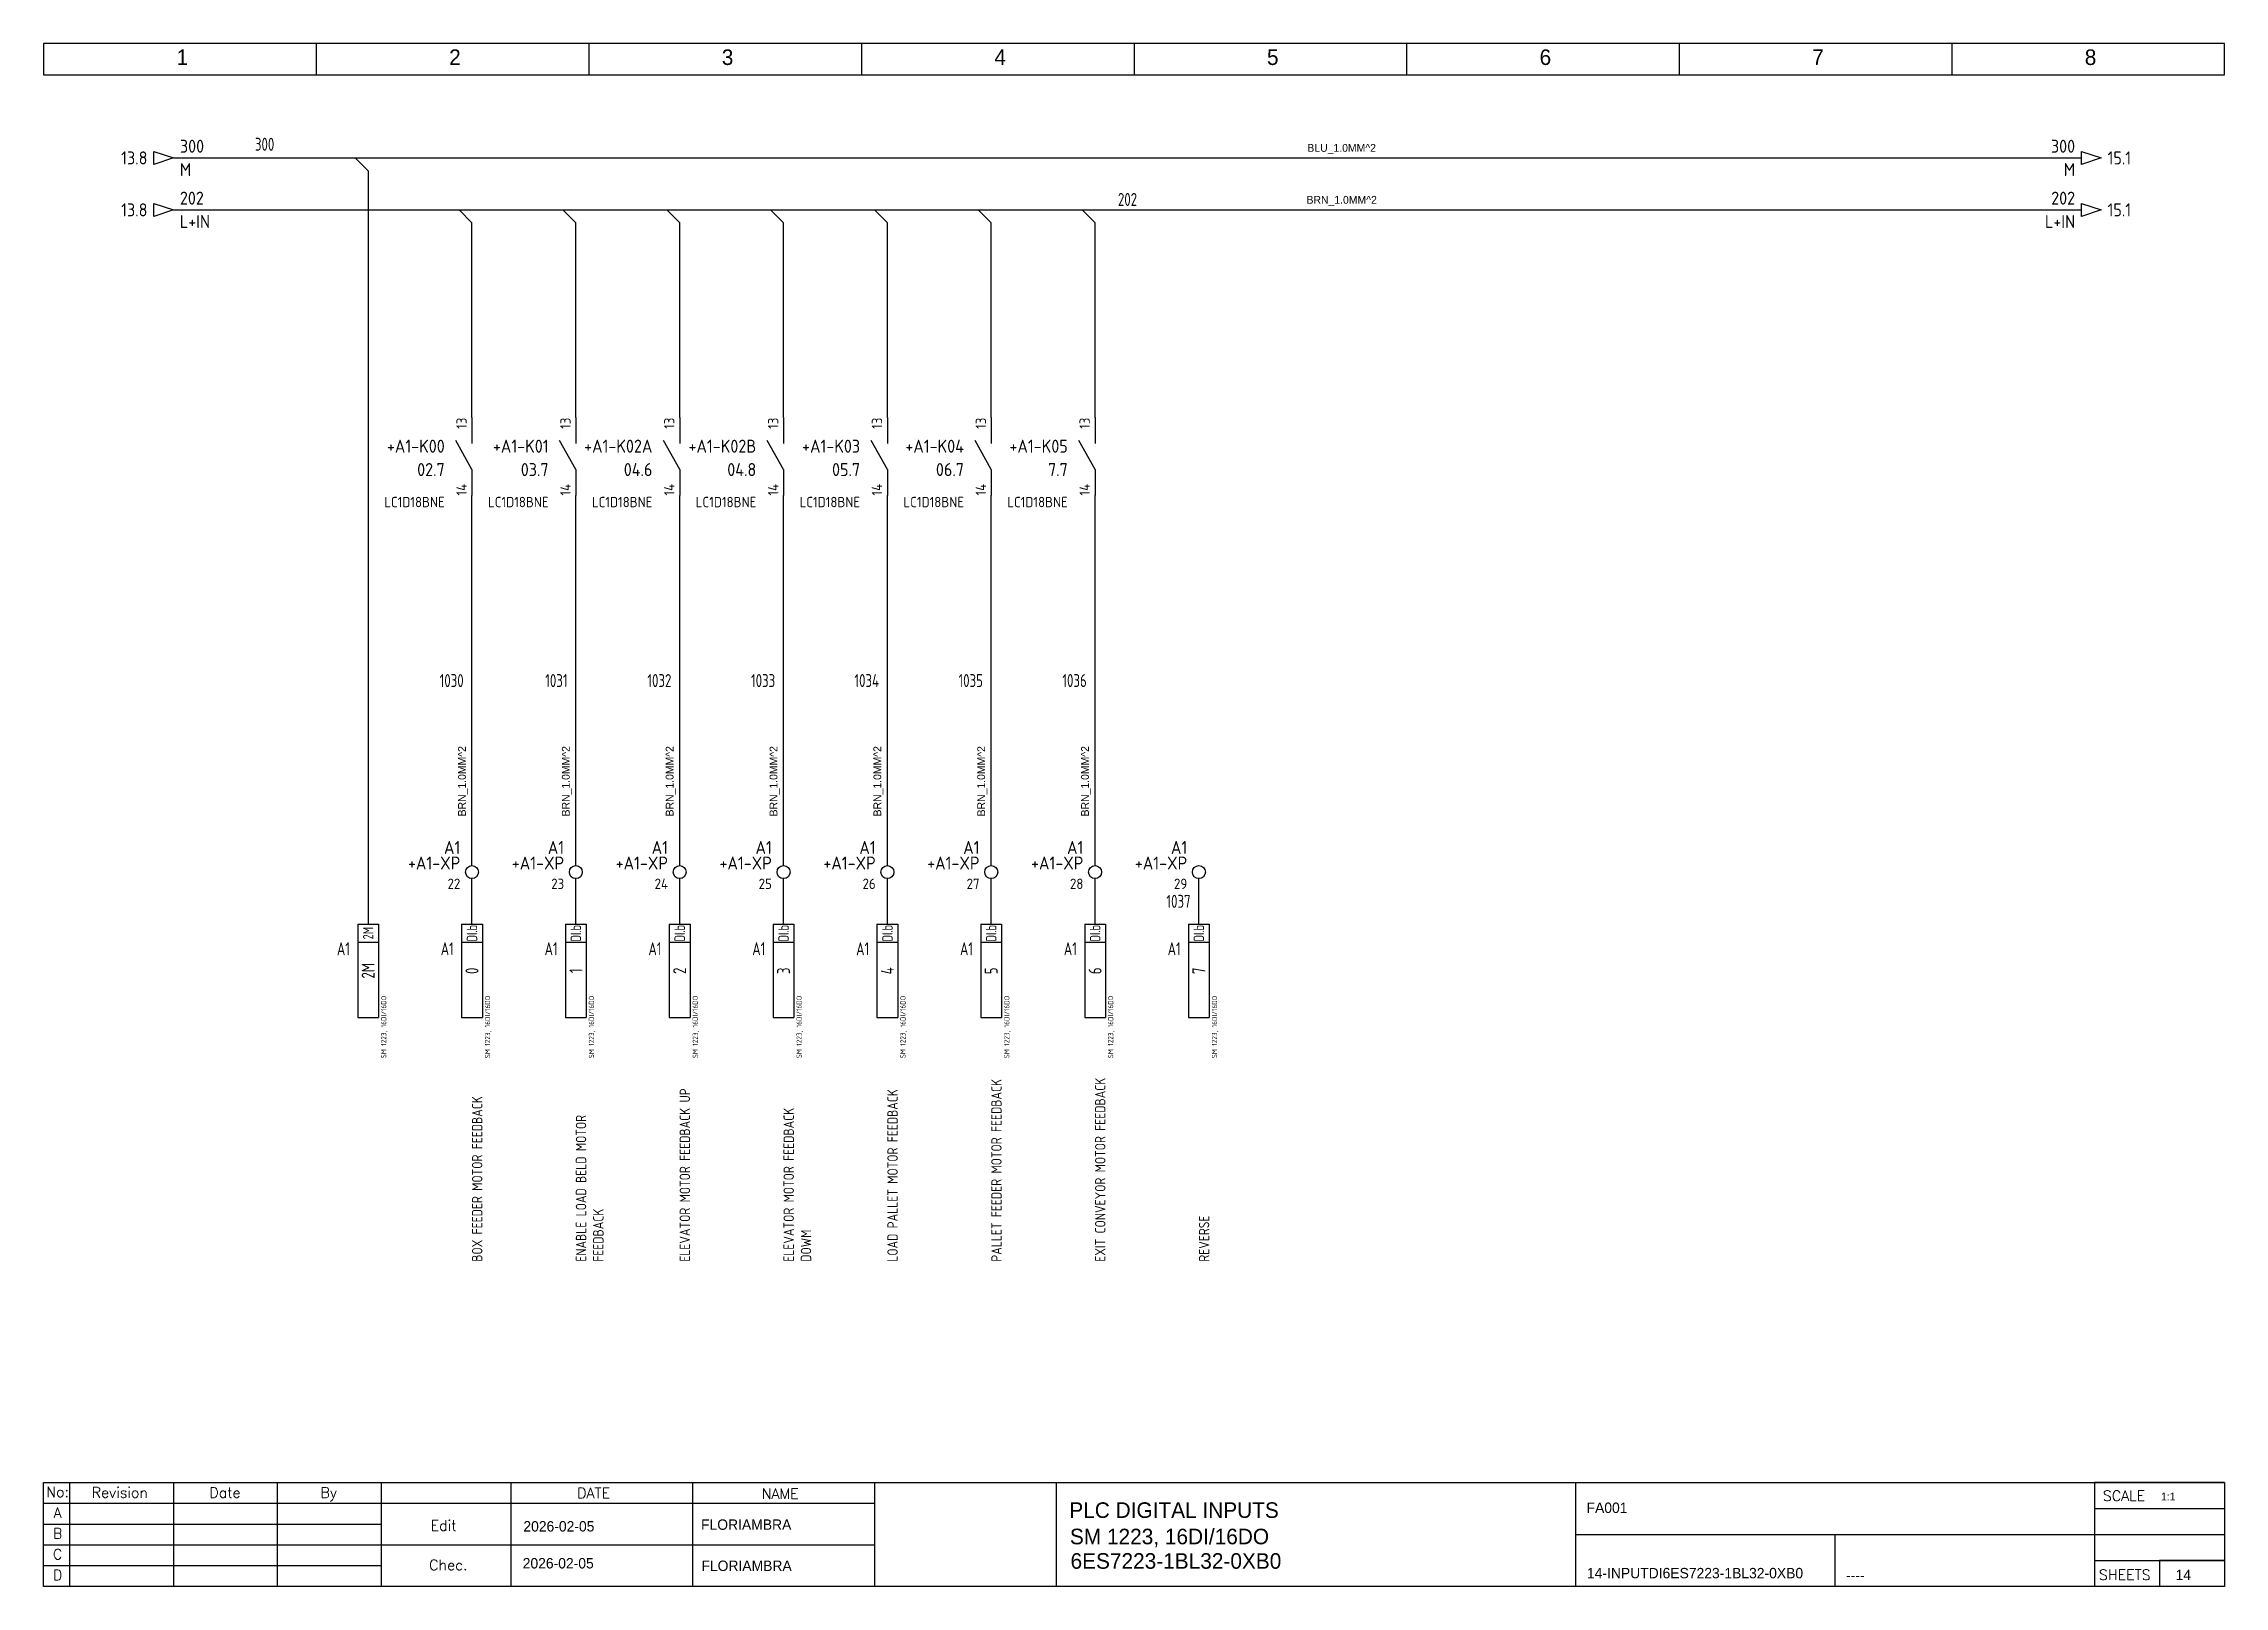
# Model space of a CAD drawing. Header units: millimetres. Extents: x 0 to 420, y 0 to 297.
import ezdxf
from ezdxf.enums import TextEntityAlignment as Align

# ---------------------------------------------------------------- set-up
doc = ezdxf.new("R2010")
doc.units = ezdxf.units.MM
doc.header["$LTSCALE"] = 6
for name, color, linetype in [('025', 1, 'Continuous'), ('05', 6, 'Continuous'), ('BLU_1.0mm^2', 5, 'Continuous'), ('BRN_1.0mm^2', 14, 'Continuous'), ('DESC', 1, 'Continuous'), ('DESCCHILD', 20, 'Continuous'), ('LOC', 8, 'Continuous'), ('MISC', 2, 'Continuous'), ('SYMS', 7, 'Continuous'), ('TAGS', 51, 'Continuous'), ('TERMS', 4, 'Continuous'), ('WIRENO', 70, 'Continuous'), ('WIREREF', 61, 'Continuous'), ('WIREREF_DEST', 61, 'Continuous'), ('XREF', 7, 'Continuous'), ('XREFCHILD', 134, 'Continuous')]:
    doc.layers.add(name, color=color, linetype=linetype)
doc.styles.add('WD', font='romans.shx')
doc.styles.add('WD_IEC', font='ISOCP2.shx', dxfattribs={"width": 0.9, "height": 4})

# ---------------------------------------------------------------- blocks, each defined once
blk = doc.blocks.new('IEC_tblock_a3_floriambra')
at = {"layer": '05'}
for p, q in [((-840, 0), (-840, 20)), ((-840, 0), (-840, 20)), ((-840, 20), (-420, 20)), ((-835, 20), (-835, 0)), ((-815, 20), (-815, 0)), ((-795, 20), (-795, 0)), ((-775, 20), (-775, 0)), ((-750, 20), (-750, 0)), ((-715, 20), (-715, 0)), ((-680, 20), (-680, 0)), ((-645, 20), (-645, 0)), ((-545, 20), (-545, 0)), ((-420, 20), (-445, 20)), ((-445, 20), (-445, 0)), ((-445, 20), (-445, 15)), ((-420, 20), (-420, 0)), ((-840, 16), (-775, 16)), ((-775, 16), (-680, 16)), ((-445, 15), (-420, 15)), ((-840, 12), (-775, 12)), ((-545, 10), (-445, 10)), ((-495, 10), (-495, 0)), ((-445, 10), (-420, 10)), ((-840, 8), (-775, 8)), ((-775, 8), (-680, 8)), ((-445, 5), (-420, 5)), ((-420, 5), (-432.5, 5)), ((-432.5, 5), (-432.5, 0)), ((-840, 4), (-775, 4)), ((-420, 0), (-840, 0))]:
    blk.add_line(p, q, dxfattribs=at)
at = {"flags": 4}
for tag, p, height in [('SCALA', (-432.21, 16.54), 1.5), ('AUTHOR', (-713.38, 10.89), 2), ('DESCRIPT_PROYECT', (-642.46, 13.18), 3), ('CODIGO_PROYECT', (-542.84, 14.13), 2), ('INSTALACION', (-441.74, 11.01), 2), ('FECHA_CREA', (-747.6, 10.56), 2), ('DESCRIPCION_1', (-642.34, 8.1), 3), ('LOCALIZACION', (-441.61, 6.6), 2), ('FECHA_EDIT', (-747.73, 3.45), 2), ('REVISADO', (-713.31, 2.96), 2), ('DESCRIPCION_2', (-642.22, 3.39), 3), ('ARCHIVO', (-542.76, 1.55), 2), ('COMENTARIO', (-492.87, 1.14), 2), ('PAG', (-429.4, 1.2), 2)]:
    blk.add_attdef(tag, p, '', height=height, dxfattribs=at)
at = {"layer": '025', "style": 'WD'}
for s, p in [('No:', (-837.31, 17.19)), ('Revision', (-825.33, 17.07)), ('Date', (-805.08, 17.05)), ('By', (-785.09, 17.06)), ('NAME', (-698.14, 16.82)), ('SCALE', (-439.33, 16.45)), ('A', (-837.31, 13.19)), ('B', (-837.31, 9.19)), ('C', (-837.31, 5.19)), ('D', (-837.31, 1.19))]:
    blk.add_text(s, height=2, dxfattribs=at).set_placement(p, align=Align.CENTER)
for s, p in [('DATE', (-737.24, 16.98)), ('Edit', (-765.46, 10.72)), ('Chec.', (-765.74, 3.12)), ('SHEETS', (-444.15, 1.23))]:
    blk.add_text(s, height=2, dxfattribs=at).set_placement(p)
blk = doc.blocks.new('PLCIOI3V')
for p, q in [((-2, 0), (-2, -18)), ((-2, 0), (2, 0)), ((2, 0), (2, -18)), ((-2, -3.5), (2, -3.5)), ((-2, -18), (2, -18))]:
    blk.add_line(p, q)
at = {"style": 'WD_IEC', "width": 0.9}
blk.add_attdef('TERMDESC01', text='', height=2, rotation=90, dxfattribs=at).set_placement((2.25, 1), align=Align.TOP_LEFT)
at = {"style": 'WD_IEC', "width": 0.8}
for tag, p in [('INST', (-3.5, -2.5)), ('LOC', (-3.5, -6))]:
    blk.add_attdef(tag, text='', height=2.5, dxfattribs=at).set_placement(p, align=Align.RIGHT)
for tag, height, p in [('TERM01', 2, (0, -1.75)), ('TAGA01', 2.5, (0, -9))]:
    blk.add_attdef(tag, text='', height=height, rotation=90, dxfattribs=at).set_placement(p, align=Align.MIDDLE)
at = {"style": 'WD_IEC', "flags": 1}
for tag, height, p in [('X2TERM01', 0.25, (0, 0)), ('TAG2', 1, (-3, -9.5))]:
    blk.add_attdef(tag, text='', height=height, rotation=90, dxfattribs=at).set_placement(p, align=Align.RIGHT)
at = {"linetype": 'Continuous', "style": 'WD_IEC', "flags": 9}
for tag, p in [('ASSYCODE', (-2.39, -10.18)), ('FAMILY', (-2.39, -16.68))]:
    blk.add_attdef(tag, text='', height=0.16, rotation=90, dxfattribs=at).set_placement(p, align=Align.CENTER)
at = {"style": 'WD_IEC', "width": 0.9}
for tag, height, p in [('DESCC01', 1, (3.5, -13.81)), ('DESCA01', 2.5, (0.5, -21.5)), ('DESCB01', 2.5, (3.5, -21.5)), ('DESCD01', 2.5, (6.5, -21.5)), ('DESCE01', 2.5, (9.5, -21.5))]:
    blk.add_attdef(tag, text='', height=height, rotation=90, dxfattribs=at).set_placement(p, align=Align.RIGHT)
blk = doc.blocks.new('HA1D3')
blk.add_lwpolyline([(0, 0), (-3.75, -1.25), (-3.75, 1.25)], close=True)
at = {"style": 'WD_IEC'}
blk.add_attdef('XREF', text='', height=2.5, dxfattribs=at).set_placement((-5, 0), align=Align.MIDDLE_RIGHT)
at = {"style": 'WD_IEC', "flags": 1}
blk.add_attdef('SIGCODE', text='', height=1, dxfattribs=at).set_placement((-2.5, 1.8), align=Align.RIGHT)
at = {"style": 'WD_IEC'}
for tag, p, height, flags in [('X1TERM01', (0, 0), 0.32, 1), ('WIRENO', (1.25, 1), 2.5, 8)]:
    blk.add_attdef(tag, p, '', height=height, dxfattribs=dict(at, flags=flags))
blk.add_attdef('DESC1', text='', height=2.5, dxfattribs=at).set_placement((1.25, -1), align=Align.TOP_LEFT)
blk = doc.blocks.new('WD_WNH')
at = {"linetype": 'Continuous', "style": 'WD_IEC', "width": 0.8}
blk.add_attdef('WIRENO', text='', height=2.5, dxfattribs=at).set_placement((0, 0.75), align=Align.CENTER)
at = {"style": 'WD_IEC', "flags": 1}
for tag, p in [('W08USER', (0, 0.375)), ('W04USER', (0, 0.875)), ('W05USER', (0, 0.75)), ('W09USER', (0, 0.25)), ('W03USER', (0, 1)), ('W06USER', (0, 0.625)), ('W07USER', (0, 0.5)), ('W02USER', (0, 1.125)), ('W01USER', (0, 1.25)), ('W10USER', (0, 0.125))]:
    blk.add_attdef(tag, text='', height=0.08, dxfattribs=at).set_placement(p, align=Align.CENTER)
blk = doc.blocks.new('HT0_418')
for p, q in [((-2.5, 0), (2.5, 0)), ((0, -2.5), (-2.5, 0))]:
    blk.add_line(p, q)
at = {"style": 'WD_IEC', "flags": 1}
for tag, p in [('X4TERM01', (-2.5, 0)), ('X1TERM01', (2.5, 0)), ('WDWSEQ', (-2.63, -0.91)), ('X8TERM01', (0, -2.5))]:
    blk.add_attdef(tag, p, '', height=0.4, dxfattribs=at)
blk = doc.blocks.new('HA1S1')
blk.add_lwpolyline([(0, 1.25), (3.75, 0), (0, -1.25)], close=True)
at = {"style": 'WD_IEC'}
for tag, height, flags, p in [('WIRENO', 2.5, 8, (-1.25, 1)), ('SIGCODE', 1, 1, (5, 1.8))]:
    blk.add_attdef(tag, text='', height=height, dxfattribs=dict(at, flags=flags)).set_placement(p, align=Align.RIGHT)
at = {"style": 'WD_IEC', "flags": 1}
blk.add_attdef('X4TERM01', (0, 0), '', height=0.32, dxfattribs=at)
at = {"style": 'WD_IEC'}
blk.add_attdef('XREF', text='', height=2.5, dxfattribs=at).set_placement((5, 0), align=Align.MIDDLE_LEFT)
blk.add_attdef('DESC1', text='', height=2.5, dxfattribs=at).set_placement((-1.25, -1), align=Align.TOP_RIGHT)
blk = doc.blocks.new('VT0002')
blk.add_circle((0, 0), 1.25)
at = {"style": 'WD_IEC'}
for tag, p in [('INST', (-2.25, 6.5)), ('LOC', (-2.25, 3.5)), ('DESC1', (-2.25, -6.25)), ('DESC2', (-2.25, -9.25)), ('DESC3', (-2.25, -12.25))]:
    blk.add_attdef(tag, text='', height=2.5, dxfattribs=at).set_placement(p, align=Align.RIGHT)
at = {"style": 'WD_IEC', "flags": 1}
for tag, p, height in [('ASSYCODE', (2.75, 10.75), 1), ('CATDESC', (2.75, 9.25), 1), ('MFG', (2.75, 7.25), 1.5), ('CAT', (2.75, 4.75), 1.5), ('X4PIN01', (-1.25, 1), 0.25), ('X4TERM01', (-1.25, 0), 0.25), ('X4TERMDESC01', (-1.25, 0.5), 0.4), ('STRIPSEQ', (0, 0), 0.025), ('X2PIN01', (0, 2.25), 0.25), ('X2TERM01', (0, 1.25), 0.25), ('X8PIN01', (0, -0.25), 0.25), ('X2TERMDESC01', (0, 1.75), 0.4), ('X1PIN01', (1.25, 1), 0.25), ('X1TERM01', (1.25, 0), 0.25), ('X1TERMDESC01', (1.25, 0.5), 0.4), ('LINKTERM', (0, -0.04), 0.025), ('X8TERM01', (0, -1.25), 0.25), ('X8TERMDESC01', (0, -0.75), 0.4)]:
    blk.add_attdef(tag, p, '', height=height, dxfattribs=at)
at = {"style": 'WD_IEC', "flags": 8}
for tag, height, p in [('TAGSTRIP', 2.5, (-2.25, 0.5)), ('TERM01', 2, (-2.25, -3.25))]:
    blk.add_attdef(tag, text='', height=height, dxfattribs=at).set_placement(p, align=Align.RIGHT)
blk = doc.blocks.new('VMS21')
for p, q in [((0, 7.5), (0, 2.5)), ((0, -2.5), (-3.12, 3.12)), ((0, -2.5), (0, -7.5))]:
    blk.add_line(p, q)
at = {"style": 'WD_IEC'}
for tag, p in [('INST', (-5.25, 6.75)), ('LOC', (-5.25, 3.75)), ('TAG2', (-5.25, 0.75)), ('XREF', (-5.25, -3.75)), ('DESC2', (-5.25, -9.75)), ('DESC1', (-5.25, -6.75)), ('DESC3', (-5.25, -12.75))]:
    blk.add_attdef(tag, text='', height=2.5, dxfattribs=at).set_placement(p, align=Align.RIGHT)
blk.add_attdef('TERM01', text='', height=2, rotation=90, dxfattribs=at).set_placement((-1, 7.5), align=Align.RIGHT)
at = {"style": 'WD_IEC', "flags": 1}
for tag, p, height in [('X2TERM01', (0, 7.5), 0.32), ('X4LINK', (-2.81, 0), 0.32), ('X1LINK', (-0.5, 0), 0.32), ('CONTACT', (4, -3.5), 1), ('FAMILY', (4, -5), 1), ('X8TERM02', (0, -7.5), 0.32)]:
    blk.add_attdef(tag, p, '', height=height, dxfattribs=at)
at = {"style": 'WD_IEC'}
blk.add_attdef('TERM02', (-1, -7.5), '', height=2, rotation=90, dxfattribs=at)
blk = doc.blocks.new('WD_WNV')
at = {"linetype": 'Continuous', "style": 'WD_IEC', "width": 0.8}
blk.add_attdef('WIRENO', text='', height=2.5, dxfattribs=at).set_placement((-1.6, 0), align=Align.MIDDLE_RIGHT)
at = {"style": 'WD_IEC', "flags": 1}
for tag, p in [('W08USER', (-1, 0.375)), ('W04USER', (-1, 0.875)), ('W05USER', (-1, 0.75)), ('W09USER', (-1, 0.25)), ('W03USER', (-1, 1)), ('W06USER', (-1, 0.625)), ('W07USER', (-1, 0.5)), ('W02USER', (-1, 1.125)), ('W01USER', (-1, 1.25)), ('W10USER', (-1, 0.125))]:
    blk.add_attdef(tag, text='', height=0.08, dxfattribs=at).set_placement(p, align=Align.CENTER)

msp = doc.modelspace()

# ---------------------------------------------------------------- linework, layer by layer
at = {"layer": '05'}
for p, q in [((0, 297), (0, 291)), ((420, 297), (0, 297)), ((52.5, 297), (52.5, 291)), ((105, 297), (105, 291)), ((157.5, 297), (157.5, 291)), ((210, 297), (210, 291)), ((262.5, 297), (262.5, 291)), ((315, 297), (315, 291)), ((367.5, 297), (367.5, 291)), ((420, 291), (420, 297)), ((0, 291), (420, 291))]:
    msp.add_line(p, q, dxfattribs=at)
at = {"layer": 'BLU_1.0mm^2'}
for p, q in [((25, 275), (60, 275)), ((65, 275), (392.5, 275)), ((62.5, 272.5), (62.5, 127.5))]:
    msp.add_line(p, q, dxfattribs=at)
at = {"layer": 'BRN_1.0mm^2'}
for p, q in [((25, 265), (80, 265)), ((85, 265), (100, 265)), ((105, 265), (120, 265)), ((125, 265), (140, 265)), ((145, 265), (160, 265)), ((165, 265), (180, 265)), ((185, 265), (200, 265)), ((205, 265), (392.5, 265)), ((82.5, 225), (82.5, 262.5)), ((102.5, 225), (102.5, 262.5)), ((122.5, 225), (122.5, 262.5)), ((142.5, 225), (142.5, 262.5)), ((162.5, 225), (162.5, 262.5)), ((182.5, 225), (182.5, 262.5)), ((202.5, 225), (202.5, 262.5)), ((82.5, 138.75), (82.5, 210)), ((102.5, 138.75), (102.5, 210)), ((122.5, 138.75), (122.5, 210)), ((142.5, 138.75), (142.5, 210)), ((162.5, 138.75), (162.5, 210)), ((182.5, 138.75), (182.5, 210)), ((202.5, 138.75), (202.5, 210)), ((82.5, 127.5), (82.5, 136.25)), ((102.5, 127.5), (102.5, 136.25)), ((122.5, 127.5), (122.5, 136.25)), ((142.5, 127.5), (142.5, 136.25)), ((162.5, 127.5), (162.5, 136.25)), ((182.5, 127.5), (182.5, 136.25)), ((202.5, 127.5), (202.5, 136.25)), ((222.5, 127.5), (222.5, 136.25))]:
    msp.add_line(p, q, dxfattribs=at)

# ---------------------------------------------------------------- block references
ref = msp.add_blockref('IEC_tblock_a3_floriambra', (840, 0))
ref.add_attrib('FECHA_EDIT', '2026-02-05', (92.27, 3.45), dxfattribs={"height": 2})
ref.add_attrib('FECHA_CREA', '2026-02-05', (92.4, 10.56), dxfattribs={"height": 2})
ref.add_attrib('REVISADO', 'FLORIAMBRA', (126.69, 2.96), dxfattribs={"height": 2})
ref.add_attrib('AUTHOR', 'FLORIAMBRA', (126.62, 10.89), dxfattribs={"height": 2})
ref.add_attrib('DESCRIPCION_2', '6ES7223-1BL32-0XB0', (197.78, 3.39), dxfattribs={"height": 3})
ref.add_attrib('DESCRIPCION_1', 'SM 1223, 16DI/16DO', (197.66, 8.1), dxfattribs={"height": 3})
ref.add_attrib('DESCRIPT_PROYECT', 'PLC DIGITAL INPUTS', (197.54, 13.18), dxfattribs={"height": 3})
ref.add_attrib('CODIGO_PROYECT', 'FA001', (297.16, 14.13), dxfattribs={"height": 2})
ref.add_attrib('ARCHIVO', '14-INPUTDI6ES7223-1BL32-0XB0', (297.24, 1.55), dxfattribs={"height": 2})
ref.add_attrib('COMENTARIO', '----', (347.13, 1.14), dxfattribs={"height": 2})
ref.add_attrib('PAG', '14', (410.6, 1.2), dxfattribs={"height": 2})
ref.add_attrib('SCALA', '1:1', (407.79, 16.54), dxfattribs={"height": 1.5})
at = {"layer": 'BLU_1.0mm^2'}
msp.add_blockref('HT0_418', (62.5, 275), dxfattribs=at)
at = {"layer": 'BRN_1.0mm^2'}
for p in [(82.5, 265), (102.5, 265), (122.5, 265), (142.5, 265), (162.5, 265), (182.5, 265), (202.5, 265)]:
    msp.add_blockref('HT0_418', p, dxfattribs=at)
at = {"layer": 'SYMS'}
ref = msp.add_blockref('HA1D3', (25, 275), dxfattribs=at)
ref.add_attrib('XREF', '13.8', dxfattribs={"layer": 'XREF', "height": 2.5, "style": 'WD_IEC'}).set_placement((20, 275), align=Align.MIDDLE_RIGHT)
ref.add_attrib('DESC1', 'M', dxfattribs={"layer": 'DESC', "height": 2.5, "style": 'WD_IEC'}).set_placement((26.25, 274), align=Align.TOP_LEFT)
ref.add_attrib('WIRENO', '300', (26.25, 276), dxfattribs={"layer": 'WIREREF_DEST', "height": 2.5, "style": 'WD_IEC', "flags": 8})
ref = msp.add_blockref('HA1S1', (392.5, 275), dxfattribs=at)
ref.add_attrib('XREF', '15.1', dxfattribs={"layer": 'XREF', "height": 2.5, "style": 'WD_IEC'}).set_placement((397.5, 275), align=Align.MIDDLE_LEFT)
ref.add_attrib('DESC1', 'M', dxfattribs={"layer": 'DESC', "height": 2.5, "style": 'WD_IEC'}).set_placement((391.25, 274), align=Align.TOP_RIGHT)
ref.add_attrib('WIRENO', '300', dxfattribs={"layer": 'WIREREF', "height": 2.5, "style": 'WD_IEC', "flags": 8}).set_placement((391.25, 276), align=Align.RIGHT)
ref = msp.add_blockref('HA1D3', (25, 265), dxfattribs=at)
ref.add_attrib('XREF', '13.8', dxfattribs={"layer": 'XREF', "height": 2.5, "style": 'WD_IEC'}).set_placement((20, 265), align=Align.MIDDLE_RIGHT)
ref.add_attrib('DESC1', 'L+IN', dxfattribs={"layer": 'DESC', "height": 2.5, "style": 'WD_IEC'}).set_placement((26.25, 264), align=Align.TOP_LEFT)
ref.add_attrib('WIRENO', '202', (26.25, 266), dxfattribs={"layer": 'WIREREF_DEST', "height": 2.5, "style": 'WD_IEC', "flags": 8})
ref = msp.add_blockref('HA1S1', (392.5, 265), dxfattribs=at)
ref.add_attrib('XREF', '15.1', dxfattribs={"layer": 'XREF', "height": 2.5, "style": 'WD_IEC'}).set_placement((397.5, 265), align=Align.MIDDLE_LEFT)
ref.add_attrib('DESC1', 'L+IN', dxfattribs={"layer": 'DESC', "height": 2.5, "style": 'WD_IEC'}).set_placement((391.25, 264), align=Align.TOP_RIGHT)
ref.add_attrib('WIRENO', '202', dxfattribs={"layer": 'WIREREF', "height": 2.5, "style": 'WD_IEC', "flags": 8}).set_placement((391.25, 266), align=Align.RIGHT)
ref = msp.add_blockref('VMS21', (82.5, 217.5), dxfattribs=at)
ref.add_attrib('TERM02', '14', (81.5, 210), dxfattribs={"layer": 'TERMS', "height": 2, "rotation": 90, "style": 'WD_IEC'})
ref.add_attrib('TERM01', '13', dxfattribs={"layer": 'TERMS', "height": 2, "rotation": 90, "style": 'WD_IEC'}).set_placement((81.5, 225), align=Align.RIGHT)
ref.add_attrib('XREF', '02.7', dxfattribs={"layer": 'XREFCHILD', "height": 2.5, "style": 'WD_IEC'}).set_placement((77.25, 213.75), align=Align.RIGHT)
ref.add_attrib('DESC2', 'LC1D18BNE', dxfattribs={"layer": 'DESCCHILD', "height": 2, "style": 'WD_IEC'}).set_placement((77.25, 207.75), align=Align.RIGHT)
ref.add_attrib('TAG2', '+A1-K00', dxfattribs={"layer": 'TAGS', "height": 2.5, "style": 'WD_IEC'}).set_placement((77.25, 218.25), align=Align.RIGHT)
ref = msp.add_blockref('VMS21', (102.5, 217.5), dxfattribs=at)
ref.add_attrib('TERM02', '14', (101.5, 210), dxfattribs={"layer": 'TERMS', "height": 2, "rotation": 90, "style": 'WD_IEC'})
ref.add_attrib('TERM01', '13', dxfattribs={"layer": 'TERMS', "height": 2, "rotation": 90, "style": 'WD_IEC'}).set_placement((101.5, 225), align=Align.RIGHT)
ref.add_attrib('XREF', '03.7', dxfattribs={"layer": 'XREFCHILD', "height": 2.5, "style": 'WD_IEC'}).set_placement((97.25, 213.75), align=Align.RIGHT)
ref.add_attrib('DESC2', 'LC1D18BNE', dxfattribs={"layer": 'DESCCHILD', "height": 2, "style": 'WD_IEC'}).set_placement((97.25, 207.75), align=Align.RIGHT)
ref.add_attrib('TAG2', '+A1-K01', dxfattribs={"layer": 'TAGS', "height": 2.5, "style": 'WD_IEC'}).set_placement((97.25, 218.25), align=Align.RIGHT)
ref = msp.add_blockref('VMS21', (122.5, 217.5), dxfattribs=at)
ref.add_attrib('TERM02', '14', (121.5, 210), dxfattribs={"layer": 'TERMS', "height": 2, "rotation": 90, "style": 'WD_IEC'})
ref.add_attrib('TERM01', '13', dxfattribs={"layer": 'TERMS', "height": 2, "rotation": 90, "style": 'WD_IEC'}).set_placement((121.5, 225), align=Align.RIGHT)
ref.add_attrib('XREF', '04.6', dxfattribs={"layer": 'XREFCHILD', "height": 2.5, "style": 'WD_IEC'}).set_placement((117.25, 213.75), align=Align.RIGHT)
ref.add_attrib('DESC2', 'LC1D18BNE', dxfattribs={"layer": 'DESCCHILD', "height": 2, "style": 'WD_IEC'}).set_placement((117.25, 207.75), align=Align.RIGHT)
ref.add_attrib('TAG2', '+A1-K02A', dxfattribs={"layer": 'TAGS', "height": 2.5, "style": 'WD_IEC'}).set_placement((117.25, 218.25), align=Align.RIGHT)
ref = msp.add_blockref('VMS21', (142.5, 217.5), dxfattribs=at)
ref.add_attrib('TERM02', '14', (141.5, 210), dxfattribs={"layer": 'TERMS', "height": 2, "rotation": 90, "style": 'WD_IEC'})
ref.add_attrib('TERM01', '13', dxfattribs={"layer": 'TERMS', "height": 2, "rotation": 90, "style": 'WD_IEC'}).set_placement((141.5, 225), align=Align.RIGHT)
ref.add_attrib('XREF', '04.8', dxfattribs={"layer": 'XREFCHILD', "height": 2.5, "style": 'WD_IEC'}).set_placement((137.25, 213.75), align=Align.RIGHT)
ref.add_attrib('DESC2', 'LC1D18BNE', dxfattribs={"layer": 'DESCCHILD', "height": 2, "style": 'WD_IEC'}).set_placement((137.25, 207.75), align=Align.RIGHT)
ref.add_attrib('TAG2', '+A1-K02B', dxfattribs={"layer": 'TAGS', "height": 2.5, "style": 'WD_IEC'}).set_placement((137.25, 218.25), align=Align.RIGHT)
ref = msp.add_blockref('VMS21', (162.5, 217.5), dxfattribs=at)
ref.add_attrib('TERM02', '14', (161.5, 210), dxfattribs={"layer": 'TERMS', "height": 2, "rotation": 90, "style": 'WD_IEC'})
ref.add_attrib('TERM01', '13', dxfattribs={"layer": 'TERMS', "height": 2, "rotation": 90, "style": 'WD_IEC'}).set_placement((161.5, 225), align=Align.RIGHT)
ref.add_attrib('XREF', '05.7', dxfattribs={"layer": 'XREFCHILD', "height": 2.5, "style": 'WD_IEC'}).set_placement((157.25, 213.75), align=Align.RIGHT)
ref.add_attrib('DESC2', 'LC1D18BNE', dxfattribs={"layer": 'DESCCHILD', "height": 2, "style": 'WD_IEC'}).set_placement((157.25, 207.75), align=Align.RIGHT)
ref.add_attrib('TAG2', '+A1-K03', dxfattribs={"layer": 'TAGS', "height": 2.5, "style": 'WD_IEC'}).set_placement((157.25, 218.25), align=Align.RIGHT)
ref = msp.add_blockref('VMS21', (182.5, 217.5), dxfattribs=at)
ref.add_attrib('TERM02', '14', (181.5, 210), dxfattribs={"layer": 'TERMS', "height": 2, "rotation": 90, "style": 'WD_IEC'})
ref.add_attrib('TERM01', '13', dxfattribs={"layer": 'TERMS', "height": 2, "rotation": 90, "style": 'WD_IEC'}).set_placement((181.5, 225), align=Align.RIGHT)
ref.add_attrib('XREF', '06.7', dxfattribs={"layer": 'XREFCHILD', "height": 2.5, "style": 'WD_IEC'}).set_placement((177.25, 213.75), align=Align.RIGHT)
ref.add_attrib('DESC2', 'LC1D18BNE', dxfattribs={"layer": 'DESCCHILD', "height": 2, "style": 'WD_IEC'}).set_placement((177.25, 207.75), align=Align.RIGHT)
ref.add_attrib('TAG2', '+A1-K04', dxfattribs={"layer": 'TAGS', "height": 2.5, "style": 'WD_IEC'}).set_placement((177.25, 218.25), align=Align.RIGHT)
ref = msp.add_blockref('VMS21', (202.5, 217.5), dxfattribs=at)
ref.add_attrib('TERM02', '14', (201.5, 210), dxfattribs={"layer": 'TERMS', "height": 2, "rotation": 90, "style": 'WD_IEC'})
ref.add_attrib('TERM01', '13', dxfattribs={"layer": 'TERMS', "height": 2, "rotation": 90, "style": 'WD_IEC'}).set_placement((201.5, 225), align=Align.RIGHT)
ref.add_attrib('XREF', '7.7', dxfattribs={"layer": 'XREFCHILD', "height": 2.5, "style": 'WD_IEC'}).set_placement((197.25, 213.75), align=Align.RIGHT)
ref.add_attrib('DESC2', 'LC1D18BNE', dxfattribs={"layer": 'DESCCHILD', "height": 2, "style": 'WD_IEC'}).set_placement((197.25, 207.75), align=Align.RIGHT)
ref.add_attrib('TAG2', '+A1-K05', dxfattribs={"layer": 'TAGS', "height": 2.5, "style": 'WD_IEC'}).set_placement((197.25, 218.25), align=Align.RIGHT)
ref = msp.add_blockref('VT0002', (82.5, 137.5), dxfattribs=at)
ref.add_attrib('TERM01', '22', dxfattribs={"layer": 'TERMS', "height": 2, "style": 'WD_IEC', "flags": 8}).set_placement((80.25, 134.25), align=Align.RIGHT)
ref.add_attrib('LOC', 'A1', dxfattribs={"layer": 'LOC', "height": 2.5, "style": 'WD_IEC'}).set_placement((80.25, 141), align=Align.RIGHT)
ref.add_attrib('TAGSTRIP', '+A1-XP', dxfattribs={"layer": 'TAGS', "height": 2.5, "style": 'WD_IEC', "flags": 8}).set_placement((80.25, 138), align=Align.RIGHT)
ref = msp.add_blockref('VT0002', (102.5, 137.5), dxfattribs=at)
ref.add_attrib('TERM01', '23', dxfattribs={"layer": 'TERMS', "height": 2, "style": 'WD_IEC', "flags": 8}).set_placement((100.25, 134.25), align=Align.RIGHT)
ref.add_attrib('LOC', 'A1', dxfattribs={"layer": 'LOC', "height": 2.5, "style": 'WD_IEC'}).set_placement((100.25, 141), align=Align.RIGHT)
ref.add_attrib('TAGSTRIP', '+A1-XP', dxfattribs={"layer": 'TAGS', "height": 2.5, "style": 'WD_IEC', "flags": 8}).set_placement((100.25, 138), align=Align.RIGHT)
ref = msp.add_blockref('VT0002', (122.5, 137.5), dxfattribs=at)
ref.add_attrib('TERM01', '24', dxfattribs={"layer": 'TERMS', "height": 2, "style": 'WD_IEC', "flags": 8}).set_placement((120.25, 134.25), align=Align.RIGHT)
ref.add_attrib('LOC', 'A1', dxfattribs={"layer": 'LOC', "height": 2.5, "style": 'WD_IEC'}).set_placement((120.25, 141), align=Align.RIGHT)
ref.add_attrib('TAGSTRIP', '+A1-XP', dxfattribs={"layer": 'TAGS', "height": 2.5, "style": 'WD_IEC', "flags": 8}).set_placement((120.25, 138), align=Align.RIGHT)
ref = msp.add_blockref('VT0002', (142.5, 137.5), dxfattribs=at)
ref.add_attrib('TERM01', '25', dxfattribs={"layer": 'TERMS', "height": 2, "style": 'WD_IEC', "flags": 8}).set_placement((140.25, 134.25), align=Align.RIGHT)
ref.add_attrib('LOC', 'A1', dxfattribs={"layer": 'LOC', "height": 2.5, "style": 'WD_IEC'}).set_placement((140.25, 141), align=Align.RIGHT)
ref.add_attrib('TAGSTRIP', '+A1-XP', dxfattribs={"layer": 'TAGS', "height": 2.5, "style": 'WD_IEC', "flags": 8}).set_placement((140.25, 138), align=Align.RIGHT)
ref = msp.add_blockref('VT0002', (162.5, 137.5), dxfattribs=at)
ref.add_attrib('TERM01', '26', dxfattribs={"layer": 'TERMS', "height": 2, "style": 'WD_IEC', "flags": 8}).set_placement((160.25, 134.25), align=Align.RIGHT)
ref.add_attrib('LOC', 'A1', dxfattribs={"layer": 'LOC', "height": 2.5, "style": 'WD_IEC'}).set_placement((160.25, 141), align=Align.RIGHT)
ref.add_attrib('TAGSTRIP', '+A1-XP', dxfattribs={"layer": 'TAGS', "height": 2.5, "style": 'WD_IEC', "flags": 8}).set_placement((160.25, 138), align=Align.RIGHT)
ref = msp.add_blockref('VT0002', (182.5, 137.5), dxfattribs=at)
ref.add_attrib('TERM01', '27', dxfattribs={"layer": 'TERMS', "height": 2, "style": 'WD_IEC', "flags": 8}).set_placement((180.25, 134.25), align=Align.RIGHT)
ref.add_attrib('LOC', 'A1', dxfattribs={"layer": 'LOC', "height": 2.5, "style": 'WD_IEC'}).set_placement((180.25, 141), align=Align.RIGHT)
ref.add_attrib('TAGSTRIP', '+A1-XP', dxfattribs={"layer": 'TAGS', "height": 2.5, "style": 'WD_IEC', "flags": 8}).set_placement((180.25, 138), align=Align.RIGHT)
ref = msp.add_blockref('VT0002', (202.5, 137.5), dxfattribs=at)
ref.add_attrib('TERM01', '28', dxfattribs={"layer": 'TERMS', "height": 2, "style": 'WD_IEC', "flags": 8}).set_placement((200.25, 134.25), align=Align.RIGHT)
ref.add_attrib('LOC', 'A1', dxfattribs={"layer": 'LOC', "height": 2.5, "style": 'WD_IEC'}).set_placement((200.25, 141), align=Align.RIGHT)
ref.add_attrib('TAGSTRIP', '+A1-XP', dxfattribs={"layer": 'TAGS', "height": 2.5, "style": 'WD_IEC', "flags": 8}).set_placement((200.25, 138), align=Align.RIGHT)
ref = msp.add_blockref('VT0002', (222.5, 137.5), dxfattribs=at)
ref.add_attrib('TERM01', '29', dxfattribs={"layer": 'TERMS', "height": 2, "style": 'WD_IEC', "flags": 8}).set_placement((220.25, 134.25), align=Align.RIGHT)
ref.add_attrib('LOC', 'A1', dxfattribs={"layer": 'LOC', "height": 2.5, "style": 'WD_IEC'}).set_placement((220.25, 141), align=Align.RIGHT)
ref.add_attrib('TAGSTRIP', '+A1-XP', dxfattribs={"layer": 'TAGS', "height": 2.5, "style": 'WD_IEC', "flags": 8}).set_placement((220.25, 138), align=Align.RIGHT)
ref = msp.add_blockref('PLCIOI3V', (62.5, 127.5), dxfattribs=at)
ref.add_attrib('DESCC01', 'SM 1223, 16DI/16DO', dxfattribs={"layer": 'DESC', "height": 1, "rotation": 90, "style": 'WD_IEC', "width": 0.9}).set_placement((66, 113.69), align=Align.RIGHT)
ref.add_attrib('LOC', 'A1', dxfattribs={"layer": 'LOC', "height": 2.5, "style": 'WD_IEC', "width": 0.8}).set_placement((59, 121.5), align=Align.RIGHT)
ref.add_attrib('TAGA01', '2M', dxfattribs={"layer": 'TAGS', "height": 2.5, "rotation": 90, "style": 'WD_IEC', "width": 0.8}).set_placement((62.5, 118.5), align=Align.MIDDLE)
ref.add_attrib('TERM01', '2M', dxfattribs={"layer": 'TERMS', "height": 2, "rotation": 90, "style": 'WD_IEC', "width": 0.8}).set_placement((62.5, 125.75), align=Align.MIDDLE)
ref = msp.add_blockref('PLCIOI3V', (82.5, 127.5), dxfattribs=at)
ref.add_attrib('DESCC01', 'SM 1223, 16DI/16DO', dxfattribs={"layer": 'DESC', "height": 1, "rotation": 90, "style": 'WD_IEC', "width": 0.9}).set_placement((86, 113.69), align=Align.RIGHT)
ref.add_attrib('LOC', 'A1', dxfattribs={"layer": 'LOC', "height": 2.5, "style": 'WD_IEC', "width": 0.8}).set_placement((79, 121.5), align=Align.RIGHT)
ref.add_attrib('TAGA01', '0', dxfattribs={"layer": 'TAGS', "height": 2.5, "rotation": 90, "style": 'WD_IEC', "width": 0.8}).set_placement((82.5, 118.5), align=Align.MIDDLE)
ref.add_attrib('TERM01', 'DI.b', dxfattribs={"layer": 'TERMS', "height": 2, "rotation": 90, "style": 'WD_IEC', "width": 0.8}).set_placement((82.5, 125.75), align=Align.MIDDLE)
ref = msp.add_blockref('PLCIOI3V', (102.5, 127.5), dxfattribs=at)
ref.add_attrib('DESCC01', 'SM 1223, 16DI/16DO', dxfattribs={"layer": 'DESC', "height": 1, "rotation": 90, "style": 'WD_IEC', "width": 0.9}).set_placement((106, 113.69), align=Align.RIGHT)
ref.add_attrib('LOC', 'A1', dxfattribs={"layer": 'LOC', "height": 2.5, "style": 'WD_IEC', "width": 0.8}).set_placement((99, 121.5), align=Align.RIGHT)
ref.add_attrib('TAGA01', '1', dxfattribs={"layer": 'TAGS', "height": 2.5, "rotation": 90, "style": 'WD_IEC', "width": 0.8}).set_placement((102.5, 118.5), align=Align.MIDDLE)
ref.add_attrib('TERM01', 'DI.b', dxfattribs={"layer": 'TERMS', "height": 2, "rotation": 90, "style": 'WD_IEC', "width": 0.8}).set_placement((102.5, 125.75), align=Align.MIDDLE)
ref = msp.add_blockref('PLCIOI3V', (122.5, 127.5), dxfattribs=at)
ref.add_attrib('DESCC01', 'SM 1223, 16DI/16DO', dxfattribs={"layer": 'DESC', "height": 1, "rotation": 90, "style": 'WD_IEC', "width": 0.9}).set_placement((126, 113.69), align=Align.RIGHT)
ref.add_attrib('LOC', 'A1', dxfattribs={"layer": 'LOC', "height": 2.5, "style": 'WD_IEC', "width": 0.8}).set_placement((119, 121.5), align=Align.RIGHT)
ref.add_attrib('TAGA01', '2', dxfattribs={"layer": 'TAGS', "height": 2.5, "rotation": 90, "style": 'WD_IEC', "width": 0.8}).set_placement((122.5, 118.5), align=Align.MIDDLE)
ref.add_attrib('TERM01', 'DI.b', dxfattribs={"layer": 'TERMS', "height": 2, "rotation": 90, "style": 'WD_IEC', "width": 0.8}).set_placement((122.5, 125.75), align=Align.MIDDLE)
ref = msp.add_blockref('PLCIOI3V', (142.5, 127.5), dxfattribs=at)
ref.add_attrib('DESCC01', 'SM 1223, 16DI/16DO', dxfattribs={"layer": 'DESC', "height": 1, "rotation": 90, "style": 'WD_IEC', "width": 0.9}).set_placement((146, 113.69), align=Align.RIGHT)
ref.add_attrib('LOC', 'A1', dxfattribs={"layer": 'LOC', "height": 2.5, "style": 'WD_IEC', "width": 0.8}).set_placement((139, 121.5), align=Align.RIGHT)
ref.add_attrib('TAGA01', '3', dxfattribs={"layer": 'TAGS', "height": 2.5, "rotation": 90, "style": 'WD_IEC', "width": 0.8}).set_placement((142.5, 118.5), align=Align.MIDDLE)
ref.add_attrib('TERM01', 'DI.b', dxfattribs={"layer": 'TERMS', "height": 2, "rotation": 90, "style": 'WD_IEC', "width": 0.8}).set_placement((142.5, 125.75), align=Align.MIDDLE)
ref = msp.add_blockref('PLCIOI3V', (162.5, 127.5), dxfattribs=at)
ref.add_attrib('DESCC01', 'SM 1223, 16DI/16DO', dxfattribs={"layer": 'DESC', "height": 1, "rotation": 90, "style": 'WD_IEC', "width": 0.9}).set_placement((166, 113.69), align=Align.RIGHT)
ref.add_attrib('LOC', 'A1', dxfattribs={"layer": 'LOC', "height": 2.5, "style": 'WD_IEC', "width": 0.8}).set_placement((159, 121.5), align=Align.RIGHT)
ref.add_attrib('TAGA01', '4', dxfattribs={"layer": 'TAGS', "height": 2.5, "rotation": 90, "style": 'WD_IEC', "width": 0.8}).set_placement((162.5, 118.5), align=Align.MIDDLE)
ref.add_attrib('TERM01', 'DI.b', dxfattribs={"layer": 'TERMS', "height": 2, "rotation": 90, "style": 'WD_IEC', "width": 0.8}).set_placement((162.5, 125.75), align=Align.MIDDLE)
ref = msp.add_blockref('PLCIOI3V', (182.5, 127.5), dxfattribs=at)
ref.add_attrib('DESCC01', 'SM 1223, 16DI/16DO', dxfattribs={"layer": 'DESC', "height": 1, "rotation": 90, "style": 'WD_IEC', "width": 0.9}).set_placement((186, 113.69), align=Align.RIGHT)
ref.add_attrib('LOC', 'A1', dxfattribs={"layer": 'LOC', "height": 2.5, "style": 'WD_IEC', "width": 0.8}).set_placement((179, 121.5), align=Align.RIGHT)
ref.add_attrib('TAGA01', '5', dxfattribs={"layer": 'TAGS', "height": 2.5, "rotation": 90, "style": 'WD_IEC', "width": 0.8}).set_placement((182.5, 118.5), align=Align.MIDDLE)
ref.add_attrib('TERM01', 'DI.b', dxfattribs={"layer": 'TERMS', "height": 2, "rotation": 90, "style": 'WD_IEC', "width": 0.8}).set_placement((182.5, 125.75), align=Align.MIDDLE)
ref = msp.add_blockref('PLCIOI3V', (202.5, 127.5), dxfattribs=at)
ref.add_attrib('DESCC01', 'SM 1223, 16DI/16DO', dxfattribs={"layer": 'DESC', "height": 1, "rotation": 90, "style": 'WD_IEC', "width": 0.9}).set_placement((206, 113.69), align=Align.RIGHT)
ref.add_attrib('LOC', 'A1', dxfattribs={"layer": 'LOC', "height": 2.5, "style": 'WD_IEC', "width": 0.8}).set_placement((199, 121.5), align=Align.RIGHT)
ref.add_attrib('TAGA01', '6', dxfattribs={"layer": 'TAGS', "height": 2.5, "rotation": 90, "style": 'WD_IEC', "width": 0.8}).set_placement((202.5, 118.5), align=Align.MIDDLE)
ref.add_attrib('TERM01', 'DI.b', dxfattribs={"layer": 'TERMS', "height": 2, "rotation": 90, "style": 'WD_IEC', "width": 0.8}).set_placement((202.5, 125.75), align=Align.MIDDLE)
ref = msp.add_blockref('PLCIOI3V', (222.5, 127.5), dxfattribs=at)
ref.add_attrib('DESCC01', 'SM 1223, 16DI/16DO', dxfattribs={"layer": 'DESC', "height": 1, "rotation": 90, "style": 'WD_IEC', "width": 0.9}).set_placement((226, 113.69), align=Align.RIGHT)
ref.add_attrib('LOC', 'A1', dxfattribs={"layer": 'LOC', "height": 2.5, "style": 'WD_IEC', "width": 0.8}).set_placement((219, 121.5), align=Align.RIGHT)
ref.add_attrib('TAGA01', '7', dxfattribs={"layer": 'TAGS', "height": 2.5, "rotation": 90, "style": 'WD_IEC', "width": 0.8}).set_placement((222.5, 118.5), align=Align.MIDDLE)
ref.add_attrib('TERM01', 'DI.b', dxfattribs={"layer": 'TERMS', "height": 2, "rotation": 90, "style": 'WD_IEC', "width": 0.8}).set_placement((222.5, 125.75), align=Align.MIDDLE)
at = {"layer": 'WIRENO'}
ref = msp.add_blockref('WD_WNH', (42.5, 275), dxfattribs=at)
ref.add_attrib('WIRENO', '300', dxfattribs={"linetype": 'Continuous', "height": 2.5, "style": 'WD_IEC', "width": 0.8}).set_placement((42.56, 276.38), align=Align.CENTER)
ref = msp.add_blockref('WD_WNH', (208.75, 265), dxfattribs=at)
ref.add_attrib('WIRENO', '202', dxfattribs={"linetype": 'Continuous', "height": 2.5, "style": 'WD_IEC', "width": 0.8}).set_placement((208.75, 265.75), align=Align.CENTER)
ref = msp.add_blockref('WD_WNV', (82.5, 174.38), dxfattribs=at)
ref.add_attrib('WIRENO', '1030', dxfattribs={"linetype": 'Continuous', "height": 2.5, "style": 'WD_IEC', "width": 0.8}).set_placement((80.9, 174.38), align=Align.MIDDLE_RIGHT)
ref = msp.add_blockref('WD_WNV', (102.5, 174.38), dxfattribs=at)
ref.add_attrib('WIRENO', '1031', dxfattribs={"linetype": 'Continuous', "height": 2.5, "style": 'WD_IEC', "width": 0.8}).set_placement((100.9, 174.38), align=Align.MIDDLE_RIGHT)
ref = msp.add_blockref('WD_WNV', (122.5, 174.38), dxfattribs=at)
ref.add_attrib('WIRENO', '1032', dxfattribs={"linetype": 'Continuous', "height": 2.5, "style": 'WD_IEC', "width": 0.8}).set_placement((120.9, 174.38), align=Align.MIDDLE_RIGHT)
ref = msp.add_blockref('WD_WNV', (142.5, 174.38), dxfattribs=at)
ref.add_attrib('WIRENO', '1033', dxfattribs={"linetype": 'Continuous', "height": 2.5, "style": 'WD_IEC', "width": 0.8}).set_placement((140.9, 174.38), align=Align.MIDDLE_RIGHT)
ref = msp.add_blockref('WD_WNV', (162.5, 174.38), dxfattribs=at)
ref.add_attrib('WIRENO', '1034', dxfattribs={"linetype": 'Continuous', "height": 2.5, "style": 'WD_IEC', "width": 0.8}).set_placement((160.9, 174.38), align=Align.MIDDLE_RIGHT)
ref = msp.add_blockref('WD_WNV', (182.5, 174.38), dxfattribs=at)
ref.add_attrib('WIRENO', '1035', dxfattribs={"linetype": 'Continuous', "height": 2.5, "style": 'WD_IEC', "width": 0.8}).set_placement((180.9, 174.38), align=Align.MIDDLE_RIGHT)
ref = msp.add_blockref('WD_WNV', (202.5, 174.38), dxfattribs=at)
ref.add_attrib('WIRENO', '1036', dxfattribs={"linetype": 'Continuous', "height": 2.5, "style": 'WD_IEC', "width": 0.8}).set_placement((200.9, 174.38), align=Align.MIDDLE_RIGHT)
ref = msp.add_blockref('WD_WNV', (222.5, 131.88), dxfattribs=at)
ref.add_attrib('WIRENO', '1037', dxfattribs={"linetype": 'Continuous', "height": 2.5, "style": 'WD_IEC', "width": 0.8}).set_placement((220.9, 131.88), align=Align.MIDDLE_RIGHT)

# ---------------------------------------------------------------- texts
at = {"layer": '05', "char_height": 3, "attachment_point": 1}
for s, insert in [('1', (25.61, 295.89)), ('2', (78.11, 295.89)), ('3', (130.61, 295.89)), ('4', (183.11, 295.89)), ('5', (235.61, 295.89)), ('6', (288.11, 295.89)), ('7', (340.61, 295.89)), ('8', (393.11, 295.89))]:
    msp.add_mtext_dynamic_manual_height_columns(s, width=14.5619, gutter_width=12.5, heights=[0], dxfattribs=dict(at, insert=insert))
at = {"layer": 'DESCCHILD', "char_height": 2, "attachment_point": 1, "rotation": 90, "style": 'WD_IEC'}
for s, width, heights, insert in [('PALLET FEEDER MOTOR FEEDBACK', 33.739, [10.7], (182.5, 62.5)), ('EXIT CONVEYOR MOTOR FEEDBACK', 33.739, [8.8], (202.5, 62.5)), ('BOX FEEDER MOTOR FEEDBACK', 33.739, [3.51], (82.5, 62.5)), ('ELEVATOR MOTOR FEEDBACK UP', 33.739, [6.38], (122.5, 62.5)), ('LOAD PALLET MOTOR FEEDBACK', 34.44, [7.61], (162.5, 62.5)), ('ENABLE LOAD BELD MOTOR FEEDBACK', 35.55, [9.39], (102.5, 62.5)), ('ELEVATOR MOTOR FEEDBACK DOWM', 33.2779, [8.89], (142.5, 62.5)), ('REVERSE', 33.739, [3.51], (222.5, 62.5))]:
    msp.add_mtext_dynamic_manual_height_columns(s, width=width, gutter_width=10, heights=heights, dxfattribs=dict(at, insert=insert))
at = {"layer": 'MISC', "char_height": 1.5, "attachment_point": 8}
for s, insert in [('\\W1;BLU_1.0MM^ 2', (250, 275.75)), ('\\W1;BRN_1.0MM^ 2', (250, 265.75))]:
    msp.add_mtext(s, dxfattribs=dict(at, insert=insert))
at = {"layer": 'MISC', "char_height": 1.5, "attachment_point": 8, "rotation": 90}
for insert in [(81.75, 155), (101.75, 155), (121.75, 155), (141.75, 155), (161.75, 155), (181.75, 155), (201.75, 155)]:
    msp.add_mtext('\\W1;BRN_1.0MM^ 2', dxfattribs=dict(at, insert=insert))

doc.saveas('drawing.dxf')
